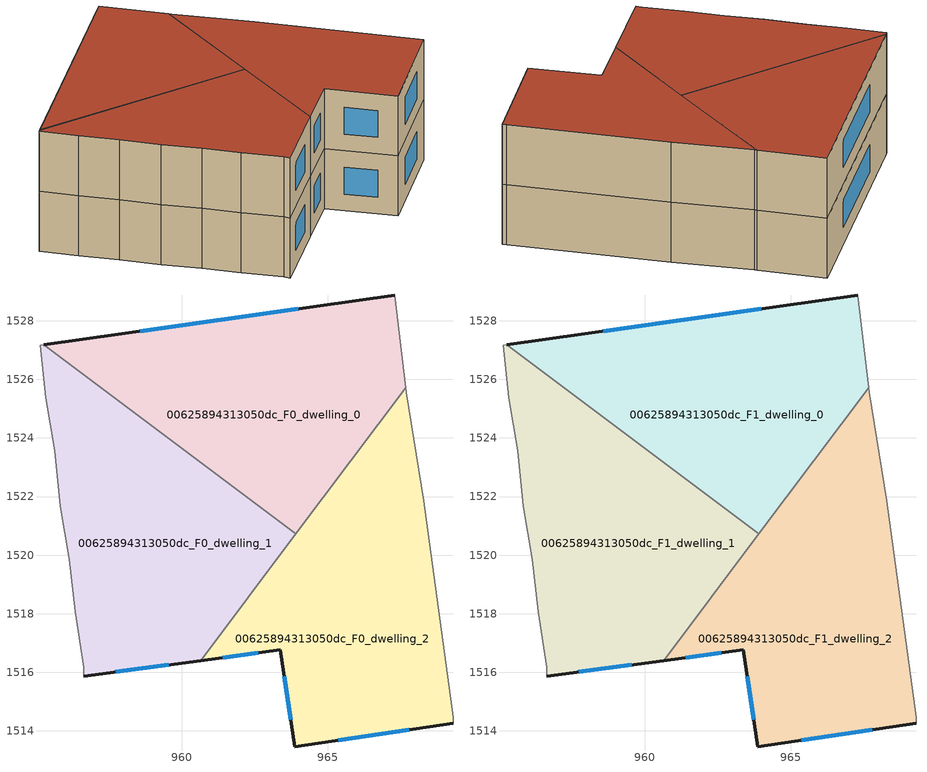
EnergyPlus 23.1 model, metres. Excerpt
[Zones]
00625894313050dc_F0_dwelling_0
 floor ground (EU_floor_Construction): 967.28,1528.87 967.66,1525.72 963.9,1520.72 955.3,1527.19 z0
 wall outside (EU_wall_Construction): 967.28,1528.87 955.3,1527.19 z0:3
 wall adiabatic (EU_wall_Construction): 967.66,1525.72 967.28,1528.87 z0:3
 wall to 00625894313050dc_F0_dwelling_1 (EU_wall_Construction): 955.3,1527.19 963.9,1520.72 z0:3
 wall to 00625894313050dc_F0_dwelling_2 (EU_wall_Construction): 963.9,1520.72 967.66,1525.72 z0:3
 window (EU_Window_Construction): 963.98,1528.41 958.59,1527.65 z0.83:2.17
00625894313050dc_F0_dwelling_1
 floor ground (EU_floor_Construction): 963.9,1520.72 960.65,1516.4 956.66,1515.86 956.66,1516.16 956.36,1518.07 956.16,1519.87 955.86,1521.67 955.67,1523.57 955.37,1525.37 955.17,1527.17 955.3,1527.19 z0
 wall outside (EU_wall_Construction): 956.66,1515.86 960.65,1516.4 z0:3
 wall adiabatic (EU_wall_Construction): 955.3,1527.19 955.17,1527.17 955.37,1525.37 955.67,1523.57 955.86,1521.67 956.16,1519.87 956.36,1518.07 956.66,1516.16 956.66,1515.86 z0:3
 wall to 00625894313050dc_F0_dwelling_2 (EU_wall_Construction): 960.65,1516.4 963.9,1520.72 z0:3
 window (EU_Window_Construction): 957.76,1516.01 959.56,1516.25 z0.83:2.17
00625894313050dc_F0_dwelling_2
 floor ground (EU_floor_Construction): 967.67,1525.57 968.27,1521.87 969.27,1514.46 969.27,1514.26 963.87,1513.46 963.37,1516.76 960.65,1516.4 967.66,1525.72 z0
 wall outside (EU_wall_Construction): 960.65,1516.4 963.37,1516.76 963.87,1513.46 969.27,1514.26 z0:3
 wall adiabatic (EU_wall_Construction): 969.27,1514.26 969.27,1514.46 968.27,1521.87 967.67,1525.57 967.66,1525.72 z0:3
 window (EU_Window_Construction): 965.36,1513.68 967.78,1514.04 / 963.51,1515.85 963.73,1514.37 / 961.4,1516.5 962.62,1516.66 z0.83:2.17
00625894313050dc_F1_dwelling_0
 floor to 00625894313050dc_F0_dwelling_0 (EU_floor_Construction): 967.28,1528.87 967.66,1525.72 963.9,1520.72 955.3,1527.19 z3
 wall outside (EU_wall_Construction): 967.28,1528.87 955.3,1527.19 z3:6
 wall adiabatic (EU_wall_Construction): 967.66,1525.72 967.28,1528.87 z3:6
 wall to 00625894313050dc_F1_dwelling_1 (EU_wall_Construction): 955.3,1527.19 963.9,1520.72 z3:6
 wall to 00625894313050dc_F1_dwelling_2 (EU_wall_Construction): 963.9,1520.72 967.66,1525.72 z3:6
 window (EU_Window_Construction): 963.98,1528.41 958.59,1527.65 z3.83:5.17
 roof outside (EU_roof_Construction): 963.9,1520.72 967.66,1525.72 967.28,1528.87 955.3,1527.19 z6
00625894313050dc_F1_dwelling_1
 floor to 00625894313050dc_F0_dwelling_1 (EU_floor_Construction): 963.9,1520.72 960.65,1516.4 956.66,1515.86 956.66,1516.16 956.36,1518.07 956.16,1519.87 955.86,1521.67 955.67,1523.57 955.37,1525.37 955.17,1527.17 955.3,1527.19 z3
 wall outside (EU_wall_Construction): 956.66,1515.86 960.65,1516.4 z3:6
 wall adiabatic (EU_wall_Construction): 955.3,1527.19 955.17,1527.17 955.37,1525.37 955.67,1523.57 955.86,1521.67 956.16,1519.87 956.36,1518.07 956.66,1516.16 956.66,1515.86 z3:6
 wall to 00625894313050dc_F1_dwelling_2 (EU_wall_Construction): 960.65,1516.4 963.9,1520.72 z3:6
 window (EU_Window_Construction): 957.76,1516.01 959.56,1516.25 z3.83:5.17
 roof outside (EU_roof_Construction): 960.65,1516.4 963.9,1520.72 955.3,1527.19 955.17,1527.17 955.37,1525.37 955.67,1523.57 955.86,1521.67 956.16,1519.87 956.36,1518.07 956.66,1516.16 956.66,1515.86 z6
00625894313050dc_F1_dwelling_2
 floor to 00625894313050dc_F0_dwelling_2 (EU_floor_Construction): 967.67,1525.57 968.27,1521.87 969.27,1514.46 969.27,1514.26 963.87,1513.46 963.37,1516.76 960.65,1516.4 967.66,1525.72 z3
 wall outside (EU_wall_Construction): 960.65,1516.4 963.37,1516.76 963.87,1513.46 969.27,1514.26 z3:6
 wall adiabatic (EU_wall_Construction): 969.27,1514.26 969.27,1514.46 968.27,1521.87 967.67,1525.57 967.66,1525.72 z3:6
 window (EU_Window_Construction): 965.36,1513.68 967.78,1514.04 / 963.51,1515.85 963.73,1514.37 / 961.4,1516.5 962.62,1516.66 z3.83:5.17
 roof outside (EU_roof_Construction): 969.27,1514.26 969.27,1514.46 968.27,1521.87 967.67,1525.57 967.66,1525.72 960.65,1516.4 963.37,1516.76 963.87,1513.46 z6
[Building]
EU S2 Campaign: North Axis=0; Terrain=City; Solar Distribution=FullExterior
[Site:Location]
Lyon-Bron: Latitude=45.75; Longitude=5; Time Zone=1; Elevation=198
[SizingPeriod:WeatherFileDays]
AnnualSizingPeriod: Begin Month=1; Begin Day of Month=1; End Month=12; End Day of Month=31; Day of Week for Start Day=Monday; Use Weather File Daylight Saving Period=No; Use Weather File Rain and Snow Indicators=No
[MATERIAL]
EU_InternalMass_Material: Roughness=MediumRough; Thickness=0.1; Conductivity=1; Density=1800; Specific Heat=900; Thermal Absorptance=0.9; Solar Absorptance=0.7; Visible Absorptance=0.7
[MATERIAL:NOMASS] Roughness=MediumRough; Thermal Absorptance=0.9; Solar Absorptance=0.7; Visible Absorptance=0.7
Name | Thermal Resistance
EU_wall_NoMass | 0.87146
EU_roof_NoMass | 0.842276
EU_floor_NoMass | 0.496999
[WINDOWMATERIAL:SIMPLEGLAZINGSYSTEM]
EU_Window_SimpleGlazing: UFactor=2.2525; Solar Heat Gain Coefficient=0.76; Visible Transmittance=0.76
[CONSTRUCTION]
EU_wall_Construction: EU_wall_NoMass
EU_roof_Construction: EU_roof_NoMass
EU_floor_Construction: EU_floor_NoMass
EU_Window_Construction: EU_Window_SimpleGlazing
EU_InternalMass_Construction: EU_InternalMass_Material
[ZONE] Type=1; Multiplier=1; Ceiling Height=autocalculate; Floor Area=autocalculate; Part of Total Floor Area=Yes
Name | Volume
00625894313050dc_F0_dwelling_0; 00625894313050dc_F1_dwelling_0 | 158.466
00625894313050dc_F0_dwelling_1; 00625894313050dc_F1_dwelling_1 | 158.477
00625894313050dc_F0_dwelling_2; 00625894313050dc_F1_dwelling_2 | 158.47
[INTERNALMASS] Construction=EU_InternalMass_Construction
Name | Zone or ZoneList | Surface Area
00625894313050dc_F0_dwelling_0_EU_InternalMass | 00625894313050dc_F0_dwelling_0 | 52.8229
00625894313050dc_F0_dwelling_1_EU_InternalMass | 00625894313050dc_F0_dwelling_1 | 52.8257
00625894313050dc_F0_dwelling_2_EU_InternalMass | 00625894313050dc_F0_dwelling_2 | 52.8231
00625894313050dc_F1_dwelling_0_EU_InternalMass | 00625894313050dc_F1_dwelling_0 | 52.8229
00625894313050dc_F1_dwelling_1_EU_InternalMass | 00625894313050dc_F1_dwelling_1 | 52.8257
00625894313050dc_F1_dwelling_2_EU_InternalMass | 00625894313050dc_F1_dwelling_2 | 52.8231
[OTHEREQUIPMENT] Fuel Type=Electricity; Design Level Calculation Method=Watts/Area; Power per Zone Floor Area=1; Fraction Latent=0; Fraction Radiant=0; Fraction Lost=0; Carbon Dioxide Generation Rate=0; EndUse Subcategory=EU_Step8_InternalGains
Name | Zone or ZoneList or Space or SpaceList | Schedule
EU_Step8_InternalGain_00625894313050dc_F0_dwelling_0_f000 | 00625894313050dc_F0_dwelling_0 | EU_Step8_GainSchedule_00625894313050dc_F0_dwelling_0_f000
EU_Step8_InternalGain_00625894313050dc_F0_dwelling_1_f000 | 00625894313050dc_F0_dwelling_1 | EU_Step8_GainSchedule_00625894313050dc_F0_dwelling_1_f000
EU_Step8_InternalGain_00625894313050dc_F0_dwelling_2_f000 | 00625894313050dc_F0_dwelling_2 | EU_Step8_GainSchedule_00625894313050dc_F0_dwelling_2_f000
EU_Step8_InternalGain_00625894313050dc_F1_dwelling_0_f000 | 00625894313050dc_F1_dwelling_0 | EU_Step8_GainSchedule_00625894313050dc_F1_dwelling_0_f000
EU_Step8_InternalGain_00625894313050dc_F1_dwelling_1_f000 | 00625894313050dc_F1_dwelling_1 | EU_Step8_GainSchedule_00625894313050dc_F1_dwelling_1_f000
EU_Step8_InternalGain_00625894313050dc_F1_dwelling_2_f000 | 00625894313050dc_F1_dwelling_2 | EU_Step8_GainSchedule_00625894313050dc_F1_dwelling_2_f000
[ZONEVENTILATION:DESIGNFLOWRATE] Schedule=EU_AlwaysOn; Design Flow Rate Calculation Method=AirChanges/Hour; Air Changes per Hour=0.425; Ventilation Type=Natural; Fan Pressure Rise=0; Fan Total Efficiency=1; Constant Term Coefficient=1; Temperature Term Coefficient=0; Velocity Term Coefficient=0; Velocity Squared Term Coefficient=0; Minimum Indoor Temperature=-100; Maximum Indoor Temperature=100; Delta Temperature=-100; Minimum Outdoor Temperature=-100; Maximum Outdoor Temperature=100; Maximum Wind Speed=40
Name | Zone or ZoneList or Space or SpaceList
EU_ConstantAir_00625894313050dc_F0_dwelling_0 | 00625894313050dc_F0_dwelling_0
EU_ConstantAir_00625894313050dc_F0_dwelling_1 | 00625894313050dc_F0_dwelling_1
EU_ConstantAir_00625894313050dc_F0_dwelling_2 | 00625894313050dc_F0_dwelling_2
EU_ConstantAir_00625894313050dc_F1_dwelling_0 | 00625894313050dc_F1_dwelling_0
EU_ConstantAir_00625894313050dc_F1_dwelling_1 | 00625894313050dc_F1_dwelling_1
EU_ConstantAir_00625894313050dc_F1_dwelling_2 | 00625894313050dc_F1_dwelling_2
[HVACTEMPLATE:THERMOSTAT] Constant Heating Setpoint=20; Constant Cooling Setpoint=50
EU_HeatOnly_00625894313050dc_F0_dwelling_0; EU_HeatOnly_00625894313050dc_F0_dwelling_1; EU_HeatOnly_00625894313050dc_F0_dwelling_2; EU_HeatOnly_00625894313050dc_F1_dwelling_0; EU_HeatOnly_00625894313050dc_F1_dwelling_1; EU_HeatOnly_00625894313050dc_F1_dwelling_2
[HVACTEMPLATE:ZONE:IDEALLOADSAIRSYSTEM] System Availability Schedule=EU_AlwaysOn; Maximum Heating Supply Air Temperature=50; Minimum Cooling Supply Air Temperature=13; Maximum Heating Supply Air Humidity Ratio=0.0156; Minimum Cooling Supply Air Humidity Ratio=0.0077; Heating Limit=NoLimit; Cooling Limit=NoLimit; Heating Availability Schedule=EU_AlwaysOn; Cooling Availability Schedule=EU_CoolingOff; Dehumidification Control Type=ConstantSensibleHeatRatio; Cooling Sensible Heat Ratio=0.7; Dehumidification Setpoint=60; Humidification Control Type=None; Humidification Setpoint=30; Outdoor Air Method=None; Outdoor Air Flow Rate per Person=0.00944; Outdoor Air Flow Rate per Zone Floor Area=0; Outdoor Air Flow Rate per Zone=0; Demand Controlled Ventilation Type=None; Outdoor Air Economizer Type=NoEconomizer; Heat Recovery Type=None; Sensible Heat Recovery Effectiveness=0.7; Latent Heat Recovery Effectiveness=0.65
Name | Template Thermostat
00625894313050dc_F0_dwelling_0 | EU_HeatOnly_00625894313050dc_F0_dwelling_0
00625894313050dc_F0_dwelling_1 | EU_HeatOnly_00625894313050dc_F0_dwelling_1
00625894313050dc_F0_dwelling_2 | EU_HeatOnly_00625894313050dc_F0_dwelling_2
00625894313050dc_F1_dwelling_0 | EU_HeatOnly_00625894313050dc_F1_dwelling_0
00625894313050dc_F1_dwelling_1 | EU_HeatOnly_00625894313050dc_F1_dwelling_1
00625894313050dc_F1_dwelling_2 | EU_HeatOnly_00625894313050dc_F1_dwelling_2
[SIZING:ZONE] Zone Cooling Design Supply Air Temperature Input Method=SupplyAirTemperature; Zone Cooling Design Supply Air Temperature=13; Zone Heating Design Supply Air Temperature Input Method=SupplyAirTemperature; Zone Heating Design Supply Air Temperature=50; Zone Cooling Design Supply Air Humidity Ratio=0.008; Zone Heating Design Supply Air Humidity Ratio=0.008; Cooling Design Air Flow Method=DesignDay; Cooling Design Air Flow Rate=0; Cooling Minimum Air Flow per Zone Floor Area=0.000762; Cooling Minimum Air Flow=0; Cooling Minimum Air Flow Fraction=0.2; Heating Design Air Flow Method=DesignDay; Heating Design Air Flow Rate=0; Heating Maximum Air Flow per Zone Floor Area=0.002032; Heating Maximum Air Flow=0.141576; Heating Maximum Air Flow Fraction=0.3; Account for Dedicated Outdoor Air System=No; Dedicated Outdoor Air System Control Strategy=NeutralSupplyAir; Dedicated Outdoor Air Low Setpoint Temperature for Design=autosize; Dedicated Outdoor Air High Setpoint Temperature for Design=autosize; Zone Load Sizing Method=Sensible Load Only No Latent Load; Zone Latent Cooling Design Supply Air Humidity Ratio Input Method=HumidityRatioDifference; Zone Cooling Design Supply Air Humidity Ratio Difference=0.005; Zone Latent Heating Design Supply Air Humidity Ratio Input Method=HumidityRatioDifference; Zone Humidification Design Supply Air Humidity Ratio Difference=0.005
00625894313050dc_F0_dwelling_0; 00625894313050dc_F0_dwelling_1; 00625894313050dc_F0_dwelling_2; 00625894313050dc_F1_dwelling_0; 00625894313050dc_F1_dwelling_1; 00625894313050dc_F1_dwelling_2
[SCHEDULE:CONSTANT]
Name | Hourly Value
EU_AlwaysOn | 1
EU_CoolingOff | 0
[SCHEDULE:FILE] Column Number=1; Rows to Skip at Top=0; Number of Hours of Data=8760; Column Separator=Comma; Interpolate to Timestep=No; Minutes per Item=60; Adjust Schedule for Daylight Savings=Yes
Name | File
EU_Step8_GainSchedule_00625894313050dc_F0_dwelling_0_f000 | ../../schedules/00625894313050dc/00625894313050dc_F0_dwelling_0_f000_gain.csv
EU_Step8_GainSchedule_00625894313050dc_F0_dwelling_1_f000 | ../../schedules/00625894313050dc/00625894313050dc_F0_dwelling_1_f000_gain.csv
EU_Step8_GainSchedule_00625894313050dc_F0_dwelling_2_f000 | ../../schedules/00625894313050dc/00625894313050dc_F0_dwelling_2_f000_gain.csv
EU_Step8_GainSchedule_00625894313050dc_F1_dwelling_0_f000 | ../../schedules/00625894313050dc/00625894313050dc_F1_dwelling_0_f000_gain.csv
EU_Step8_GainSchedule_00625894313050dc_F1_dwelling_1_f000 | ../../schedules/00625894313050dc/00625894313050dc_F1_dwelling_1_f000_gain.csv
EU_Step8_GainSchedule_00625894313050dc_F1_dwelling_2_f000 | ../../schedules/00625894313050dc/00625894313050dc_F1_dwelling_2_f000_gain.csv
